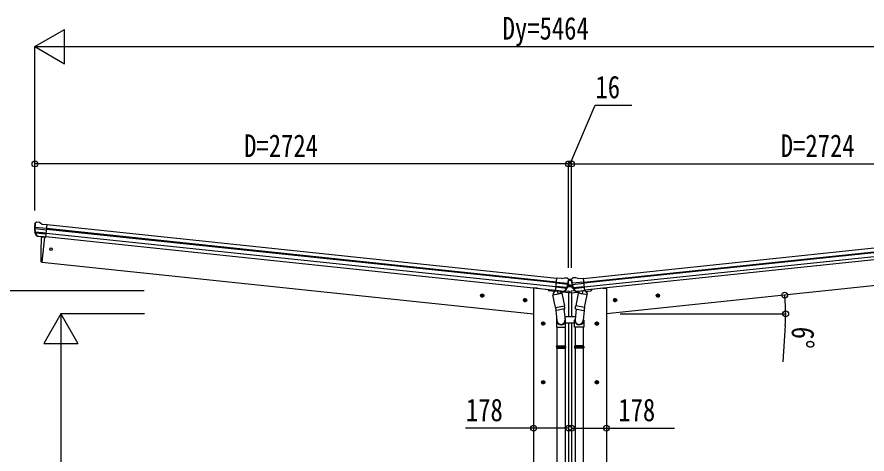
# Model space of a CAD drawing. Units: millimetres, scale not verified. Extents: x -14718 to 14718, y -10395 to 10395.
# Drawn here: x -10691 to -6351, y -3854 to -1621 of the extents above; entities that cross this region are included whole.
import ezdxf
from ezdxf.enums import TextEntityAlignment as Align

# ---------------------------------------------------------------- set-up
doc = ezdxf.new("R2010")
doc.units = ezdxf.units.MM
doc.header["$LTSCALE"] = 50
for name, color, linetype in [('0-4_YKK_13', 4, 'Continuous'), ('0-5_YKK_A1', 4, 'Continuous'), ('0-6_YKK_D', 6, 'Continuous')]:
    doc.layers.add(name, color=color, linetype=linetype)
doc.styles.add('ＭＳ ゴシック', font='')
doc.styles.get('ＭＳ ゴシック').set_extended_font_data('MS Gothic')

msp = doc.modelspace()

# ---------------------------------------------------------------- linework, layer by layer
at = {"layer": '0-4_YKK_13'}
for p, q in [((-10600.45, -2678.73), (-10600.14, -2676.88)), ((-10598.2, -2674.34), (-10599.06, -2675.04)), ((-10593.88, -2670.84), (-10598.2, -2674.34)), ((-10593.88, -2670.84), (-10593.88, -2670.84)), ((-10590.22, -2669.75), (-10590.21, -2669.75)), ((-10563.9, -2678.55), (-10537.38, -2681.34)), ((-10544.16, -2745.89), (-10537.38, -2681.34)), ((-10590.02, -2739.88), (-10600.14, -2721.62)), ((-10599.75, -2701.46), (-10540.15, -2707.72)), ((-10539.54, -2701.87), (-10599.28, -2695.59)), ((-10598.92, -2718.21), (-10541.88, -2724.21)), ((-10588.97, -2739.45), (-10598.42, -2721.15)), ((-10597.53, -2722.87), (-10542.35, -2728.67)), ((-10579.97, -2742.13), (-10587.66, -2741.32)), ((-10587.52, -2741.11), (-10544.14, -2745.67)), ((-10579.71, -2742.25), (-10579.97, -2742.13)), ((-10554.38, -2744.91), (-10579.71, -2742.25)), ((-10551.05, -2745.17), (-10564.54, -2873.55)), ((-10554.11, -2744.85), (-10554.38, -2744.91)), ((-10544.16, -2745.89), (-10554.11, -2744.85)), ((-10564.54, -2873.55), (-10566.59, -2873.27)), ((-7942.41, -3019.35), (-7935.63, -2954.8)), ((-7878.8, -2987.44), (-7938.4, -2981.18)), ((-7937.79, -2975.32), (-7878.05, -2981.6)), ((-7909.11, -2957.58), (-7935.63, -2954.8)), ((-7881.54, -2954.45), (-7881.54, -2954.45)), ((-7878.18, -2956.27), (-7878.18, -2956.27)), ((-7878.18, -2956.27), (-7874.68, -2960.59)), ((-7875.93, -2982.44), (-7875.93, -2994.86)), ((-7874.71, -2960.56), (-7874.68, -2960.32)), ((-7874.68, -2960.32), (-7860.18, -2960.32)), ((-7874.68, -2960.59), (-7873.98, -2961.45)), ((-7873.39, -2965.36), (-7873.31, -2963.49)), ((-7866.17, -2965.04), (-7865.33, -2965.04)), ((-7866.17, -2993.74), (-7865.33, -2993.74)), ((-7861.47, -2965.36), (-7861.55, -2963.49)), ((-7860.18, -2960.59), (-7860.88, -2961.45)), ((-7856.68, -2956.27), (-7860.18, -2960.59)), ((-7860.15, -2960.56), (-7860.18, -2960.32)), ((-7858.93, -2982.44), (-7858.93, -2994.86)), ((-7797.07, -2975.32), (-7856.81, -2981.6)), ((-7856.68, -2956.27), (-7856.68, -2956.27)), ((-7856.06, -2987.44), (-7796.46, -2981.18)), ((-7853.33, -2954.45), (-7853.32, -2954.45)), ((-7825.75, -2957.58), (-7799.23, -2954.8)), ((-7792.45, -3019.35), (-7799.23, -2954.8)), ((-7978.7, -3012.61), (-7978.28, -3015.78)), ((-7947.05, -3022.92), (-7973.85, -3020.1)), ((-7954.55, -3040.46), (-7909.67, -3031.32)), ((-7943.1, -3016.99), (-7954.3, -3033.91)), ((-7954.3, -3033.91), (-7953.03, -3040.15)), ((-7942.17, -3016.8), (-7943.1, -3016.99)), ((-7942.41, -3019.35), (-7932.47, -3020.39)), ((-7899.01, -3023.68), (-7942.39, -3019.12)), ((-7885.43, -3007.93), (-7940.6, -3002.13)), ((-7938.79, -3018.85), (-7940.36, -3018.69)), ((-7883.1, -3003.66), (-7940.14, -2997.66)), ((-7901.25, -3022.8), (-7938.79, -3018.85)), ((-7932.66, -3019.88), (-7929.74, -3034.23)), ((-7932.47, -3020.39), (-7932.22, -3020.51)), ((-7932.22, -3020.51), (-7906.88, -3023.17)), ((-7903.51, -3025.12), (-7928.27, -3034.87)), ((-7911.85, -3028.4), (-7911.19, -3031.63)), ((-7909.67, -3031.32), (-7896.31, -3096.98)), ((-7870.83, -3030.93), (-7908.27, -3027)), ((-7906.88, -3023.17), (-7906.61, -3023.11)), ((-7906.61, -3023.11), (-7898.92, -3023.92)), ((-7903.05, -3023.26), (-7902.9, -3023.99)), ((-7899.69, -3022.96), (-7901.25, -3022.8)), ((-7897.25, -3022.36), (-7884.2, -3006.43)), ((-7896.31, -3023), (-7882.61, -3007.25)), ((-7893.28, -3019.52), (-7874.39, -3021.51)), ((-7881.64, -3005.01), (-7876.26, -2998.82)), ((-7880.57, -3001.49), (-7877.4, -2997.84)), ((-7876.26, -2997.32), (-7874.51, -2997.32)), ((-7858.96, -2998.82), (-7876.26, -2998.82)), ((-7874.22, -2997.82), (-7875.93, -2994.86)), ((-7874.22, -2997.82), (-7860.64, -2997.82)), ((-7871.73, -3024.1), (-7870.83, -3030.93)), ((-7863.13, -3024.1), (-7864.03, -3030.93)), ((-7864.03, -3030.93), (-7826.59, -3027)), ((-7860.64, -2997.82), (-7858.93, -2994.86)), ((-7841.58, -3019.52), (-7860.47, -3021.51)), ((-7860.35, -2997.32), (-7858.96, -2997.32)), ((-7853.01, -3005.67), (-7858.96, -2998.82)), ((-7854.1, -3002.13), (-7857.83, -2997.84)), ((-7838.55, -3023), (-7852.25, -3007.25)), ((-7851.76, -3003.66), (-7794.73, -2997.66)), ((-7837.61, -3022.36), (-7850.66, -3006.43)), ((-7849.43, -3007.93), (-7794.26, -3002.13)), ((-7825.19, -3031.32), (-7838.55, -3096.98)), ((-7828.25, -3023.11), (-7835.94, -3023.92)), ((-7835.85, -3023.68), (-7792.47, -3019.12)), ((-7835.17, -3022.96), (-7833.61, -3022.8)), ((-7833.61, -3022.8), (-7796.07, -3018.85)), ((-7831.81, -3023.26), (-7831.96, -3023.99)), ((-7831.35, -3025.12), (-7806.6, -3034.87)), ((-7827.98, -3023.17), (-7828.25, -3023.11)), ((-7802.65, -3020.51), (-7827.98, -3023.17)), ((-7780.31, -3040.46), (-7825.19, -3031.32)), ((-7823.01, -3028.4), (-7823.67, -3031.63)), ((-7802.21, -3019.88), (-7805.12, -3034.23)), ((-7802.39, -3020.39), (-7802.65, -3020.51)), ((-7792.45, -3019.35), (-7802.39, -3020.39)), ((-7796.07, -3018.85), (-7794.5, -3018.69)), ((-7792.69, -3016.8), (-7791.76, -3016.99)), ((-7791.76, -3016.99), (-7780.56, -3033.91)), ((-7787.81, -3022.92), (-7761.02, -3020.1)), ((-7780.56, -3033.91), (-7781.83, -3040.15)), ((-7756.16, -3012.61), (-7756.58, -3015.78)), ((-7941.2, -3106.11), (-7954.55, -3040.46)), ((-7793.67, -3106.11), (-7780.31, -3040.46)), ((-7941.63, -3103.97), (-7934.98, -3171.72)), ((-7941.2, -3106.11), (-7896.31, -3096.98)), ((-7941.18, -3106.11), (-7938.65, -3118.58)), ((-7895.38, -3111.59), (-7936.34, -3119.92)), ((-7898.72, -3112.27), (-7893.16, -3167.99)), ((-7893.84, -3109.23), (-7896.33, -3096.98)), ((-7894.05, -3110.62), (-7894.05, -3110.62)), ((-7836.14, -3112.27), (-7841.7, -3167.99)), ((-7841.03, -3109.23), (-7838.53, -3096.98)), ((-7840.81, -3110.62), (-7840.81, -3110.62)), ((-7839.48, -3111.59), (-7798.52, -3119.92)), ((-7793.67, -3106.11), (-7838.55, -3096.98)), ((-7793.23, -3103.97), (-7799.88, -3171.72)), ((-7793.68, -3106.11), (-7796.22, -3118.58)), ((-7840.07, -3153.34), (-7894.8, -3153.34)), ((-7937.01, -3170.5), (-7937.01, -3205.15)), ((-7937.01, -3205.15), (-7891.01, -3205.15)), ((-7935.01, -3205.15), (-7935.01, -3301.89)), ((-7893.01, -3205.15), (-7893.01, -3301.89)), ((-7891.09, -3183.34), (-7843.77, -3183.34)), ((-7891.01, -3205.15), (-7891.01, -3170.8)), ((-7843.85, -3205.15), (-7843.85, -3170.8)), ((-7797.85, -3205.15), (-7843.85, -3205.15)), ((-7841.85, -3205.15), (-7841.85, -3301.89)), ((-7799.85, -3205.15), (-7799.85, -3301.89)), ((-7797.85, -3170.5), (-7797.85, -3205.15)), ((-7937.01, -3303.89), (-7936.01, -3301.89)), ((-7937.01, -3303.89), (-7891.01, -3303.89)), ((-7937.01, -3303.89), (-7937.01, -3311.89)), ((-7937.01, -3311.89), (-7891.01, -3311.89)), ((-7937.01, -3311.89), (-7936.01, -3313.89)), ((-7936.01, -3301.89), (-7892.01, -3301.89)), ((-7936.01, -3313.89), (-7892.01, -3313.89)), ((-7935.01, -3313.89), (-7935.01, -4175.58)), ((-7893.01, -3313.89), (-7893.01, -4175.58)), ((-7891.01, -3303.89), (-7892.01, -3301.89)), ((-7843.85, -3303.89), (-7842.85, -3301.89)), ((-7797.85, -3303.89), (-7843.85, -3303.89)), ((-7797.85, -3311.89), (-7843.85, -3311.89)), ((-7798.85, -3301.89), (-7842.85, -3301.89)), ((-7798.85, -3313.89), (-7842.85, -3313.89)), ((-7841.85, -3313.89), (-7841.85, -4175.58)), ((-7799.85, -3313.89), (-7799.85, -4175.58)), ((-7797.85, -3303.89), (-7798.85, -3301.89)), ((-7797.85, -3311.89), (-7798.85, -3313.89)), ((-7797.85, -3303.89), (-7797.85, -3311.89))]:
    msp.add_line(p, q, dxfattribs=at)
for points in [[(-10576.73, -2671.17), (-10576.73, -2671.17), (-10590.21, -2669.75)], [(-10563.9, -2678.55), (-10575.5, -2671.58), (-10575.5, -2671.58)], [(-7909.11, -2957.58), (-7896.31, -2953.18), (-7896.31, -2953.18)], [(-7895.02, -2953.03), (-7895.02, -2953.03), (-7881.54, -2954.45)], [(-7868.69, -2964.2), (-7869.53, -2964.2), (-7869.53, -2965.04), (-7868.69, -2965.04)], [(-7868.69, -2992.9), (-7869.53, -2992.9), (-7869.53, -2993.74), (-7868.69, -2993.74)], [(-7867.01, -2963.36), (-7867.01, -2962.52), (-7867.85, -2962.52), (-7867.85, -2963.36)], [(-7867.85, -2965.88), (-7867.85, -2966.72), (-7867.01, -2966.72), (-7867.01, -2965.88)], [(-7867.01, -2992.06), (-7867.01, -2991.22), (-7867.85, -2991.22), (-7867.85, -2992.06)], [(-7865.33, -2965.04), (-7865.33, -2964.2), (-7866.17, -2964.2)], [(-7865.33, -2993.74), (-7865.33, -2992.9), (-7866.17, -2992.9)], [(-7839.84, -2953.03), (-7839.84, -2953.03), (-7853.32, -2954.45)], [(-7825.75, -2957.58), (-7838.55, -2953.18), (-7838.55, -2953.18)], [(-7867.85, -2994.58), (-7867.85, -2995.42), (-7867.01, -2995.42), (-7867.01, -2994.58)], [(-7891.01, -3303.89), (-7891.01, -3311.89), (-7892.01, -3313.89)], [(-7843.85, -3303.89), (-7843.85, -3311.89), (-7842.85, -3313.89)]]:
    msp.add_lwpolyline(points, dxfattribs=at)
for centre, radius in [((-10517.35, -2807.22), 6.5), ((-7867.43, -2964.62), 3.5), ((-7867.43, -2993.32), 3.5)]:
    msp.add_circle(centre, radius, dxfattribs=at)
for centre, radius, start, end in [((-10399.56, -2699.85), 202, 174, 185.86084), ((-10406.9, -2700.38), 192.44, 173.42422, 178.5729), ((-10590.74, -2674.73), 5, 84.04426, 128.95574), ((-10577.05, -2674.16), 3, 59.02369, 83.97631), ((-10597.52, -2720.17), 3, 185.86084, 209), ((-10602.55, -2701.24), 2.74, 355.56588, 0.97849), ((-10599.94, -2702.8), 1.35, 82.08073, 84.8395), ((-10399.56, -2699.85), 200.2, 180.46117, 185.79991), ((-10644.55, -2693.48), 45.32, 354.35482, 357.32878), ((-10595.75, -2719.78), 3, 185.79991, 207.30889), ((-10587.4, -2738.43), 2.99, 208.99261, 254.7283), ((-9668.95, -2833.34), 900.99, 174.29312, 182.3586), ((-10566.17, -2870.3), 3, 182.36081, 262), ((-7895.34, -2956.01), 3, 84.02369, 108.97631), ((-8074.29, -2944.24), 200.2, 342.20009, 347.53883), ((-8074.29, -2944.24), 202, 342.13916, 354), ((-7882.06, -2959.42), 5, 39.04426, 83.95574), ((-7878.9, -2988.79), 1.35, 83.1605, 85.91927), ((-7876.02, -2987.81), 2.74, 167.02151, 172.43412), ((-7833.33, -2988.95), 45.32, 170.67122, 173.64518), ((-8067.22, -2946.29), 192.44, 349.4271, 354.57578), ((-7868.69, -2963.36), 0.84, 270, 0), ((-7868.69, -2965.88), 0.84, 0, 90), ((-7868.69, -2992.06), 0.84, 270, 0), ((-7868.69, -2994.58), 0.84, 0, 90), ((-7866.17, -2963.36), 0.84, 180, 270), ((-7866.17, -2965.88), 0.84, 90, 180), ((-7866.17, -2992.06), 0.84, 180, 270), ((-7866.17, -2994.58), 0.84, 90, 180), ((-7660.57, -2944.24), 202, 186, 197.86084), ((-7667.64, -2946.29), 192.44, 185.42422, 190.5729), ((-7901.53, -2988.95), 45.32, 6.35482, 9.32878), ((-7852.8, -2959.42), 5, 96.04426, 140.95574), ((-7858.84, -2987.81), 2.74, 7.56588, 12.97849), ((-7855.97, -2988.79), 1.35, 94.08073, 96.8395), ((-7660.57, -2944.24), 200.2, 192.46117, 197.79991), ((-7839.53, -2956.01), 3, 71.02369, 95.97631), ((-7973.32, -3015.13), 5, 187.5, 264), ((-7940.31, -3018.19), 0.5, 228.73754, 264), ((-7933.24, -3020.04), 0.604, 15.29405, 86.90158), ((-7928.74, -3033.95), 1.03, 195.53431, 297.46103), ((-7903.88, -3024.19), 1, 291.5, 11.5), ((-7902.56, -3023.16), 0.5, 84, 191.5), ((-7899.64, -3022.46), 0.5, 264, 299.26246), ((-7898.57, -3021.04), 2.99, 273.2717, 319.00739), ((-7886.52, -3004.53), 3, 320.69111, 342.20009), ((-7884.88, -3005.28), 3, 319, 342.13916), ((-7876.26, -2998.82), 1.5, 90, 139), ((-7874.7, -3024.49), 3, 7.5, 84), ((-7860.16, -3024.49), 3, 96, 172.5), ((-7858.96, -2998.82), 1.5, 41, 90), ((-7849.98, -3005.28), 3, 197.86084, 221), ((-7848.34, -3004.53), 3, 197.79991, 219.30889), ((-7836.29, -3021.04), 2.99, 220.99261, 266.7283), ((-7835.22, -3022.46), 0.5, 240.73754, 276), ((-7832.3, -3023.16), 0.5, 348.5, 96), ((-7830.98, -3024.19), 1, 168.5, 248.5), ((-7806.12, -3033.95), 1.03, 242.53897, 344.46569), ((-7801.62, -3020.04), 0.604, 93.09842, 164.70595), ((-7794.56, -3018.19), 0.5, 276, 311.26246), ((-7761.54, -3015.13), 5, 276, 352.5), ((-7936.74, -3117.96), 2, 198.03157, 281.5), ((-7895.78, -3109.63), 2, 281.5, 330.09038), ((-7895.74, -3109.65), 1.95, 330.02234, 12.45983), ((-7839.12, -3109.65), 1.95, 167.54017, 209.97766), ((-7839.08, -3109.63), 2, 209.90962, 258.5), ((-7798.12, -3117.96), 2, 258.5, 341.96843), ((-7921.01, -3170.8), 30, 0, 2.54858), ((-7813.85, -3170.8), 30, 177.45142, 180)]:
    msp.add_arc(centre, radius, start, end, dxfattribs=at)
for centre, major_axis, ratio, start_param, end_param in [((-10597.18, -2677.37), (2.34, 1.9), 0.995767, 1.5707963, 2.2972137), ((-10592.8, -2673.82), (-5.88, -1.31), 0.24881, 5.8190815, 5.8226003), ((-10598.19, -2678.34), (0.87, 5.91), 0.020485, 4.7140547, 5.6117533), ((-10401.87, -2721.8), (20.92, 199.05), 0.994373, 1.5554317, 1.5718064), ((-10589.64, -2737.87), (-1.08, 3.13), 0.040856, 4.1415604, 4.1696818), ((-10587.2, -2738.13), (0.11, 3), 0.642905, 2.0792573, 3.037247), ((-10587.27, -2738.23), (-3.53, -2.11), 0.650902, 0.9542299, 1.0270405), ((-10587.34, -2738.33), (-1.66, -2.51), 0.997631, 0.3902369, 0.4789948), ((-8076.59, -2966.19), (20.92, 199.05), 0.994373, 4.7113789, 4.7277536), ((-7875.52, -2964.5), (0.38, 5.97), 0.020485, 0.671432, 1.5691306), ((-7879.86, -2958.96), (5.48, -2.51), 0.24881, 0.460585, 0.4641038), ((-7876.31, -2963.34), (-1.9, 2.34), 0.995767, 3.9859716, 4.712389), ((-7858.55, -2963.34), (1.9, 2.34), 0.995767, 1.5707963, 2.2972137), ((-7855, -2958.96), (-5.48, -2.51), 0.24881, 5.8190815, 5.8226003), ((-7859.34, -2964.5), (-0.38, 5.97), 0.020485, 4.7140547, 5.6117533), ((-7658.27, -2966.19), (-20.92, 199.05), 0.994373, 1.5554317, 1.5718064), ((-7898.7, -3020.7), (0.51, 2.96), 0.642905, 3.2459383, 4.203928), ((-7898.61, -3020.93), (1.1, -2.8), 0.997631, 5.8041905, 5.8929484), ((-7898.66, -3020.81), (3.02, -2.79), 0.650902, 5.2561448, 5.3289554), ((-7896.27, -3020.96), (1.71, 2.84), 0.040856, 2.1135035, 2.1416249), ((-7838.59, -3020.96), (-1.71, 2.84), 0.040856, 4.1415604, 4.1696818), ((-7836.16, -3020.7), (-0.51, 2.96), 0.642905, 2.0792573, 3.037247), ((-7836.2, -3020.81), (-3.02, -2.79), 0.650902, 0.9542299, 1.0270405), ((-7836.25, -3020.93), (-1.1, -2.8), 0.997631, 0.3902369, 0.4789948), ((-7914.01, -3170.5), (-23, 0), 0.996195, 5.9588909, 9.9444346), ((-7914.01, -3170.5), (-21, 0), 0.996195, 0.0583862, 3.2616355), ((-7820.85, -3170.5), (23, 0), 0.996195, 2.621936, 6.6074797), ((-7820.85, -3170.5), (21, 0), 0.996195, 3.0215498, 6.2247991)]:
    msp.add_ellipse(centre, major_axis=major_axis, ratio=ratio, start_param=start_param, end_param=end_param, dxfattribs=at)
at = {"layer": '0-5_YKK_A1'}
for p, q in [((-7935.84, -2956.79), (-10537.59, -2683.33)), ((-7799.02, -2956.79), (-5197.27, -2683.33)), ((-7940.35, -2999.72), (-10542.1, -2726.26)), ((-7938.25, -2979.86), (-10540.01, -2706.4)), ((-7937.82, -2975.68), (-10539.57, -2702.23)), ((-7797.04, -2975.68), (-5195.29, -2702.23)), ((-7796.61, -2979.86), (-5194.85, -2706.4)), ((-7794.51, -2999.72), (-5192.76, -2726.26)), ((-10543.86, -2743), (-7942.11, -3016.46)), ((-5191, -2743), (-7792.75, -3016.46)), ((-8322.07, -3040.22), (-8315.21, -3037.16)), ((-8317.04, -3054.57), (-8314.95, -3034.68)), ((-8315.21, -3037.16), (-8309.14, -3041.58)), ((-8053.31, -3007), (-8053.31, -5887.5)), ((-8034.31, -3007), (-8053.31, -3007)), ((-8034.31, -3007), (-7978.67, -3012.85)), ((-7875.31, -3030.46), (-7875.31, -3153.34)), ((-7859.55, -3030.46), (-7859.55, -3153.34)), ((-7700.55, -3007), (-7756.2, -3012.85)), ((-7700.55, -3007), (-7681.55, -3007)), ((-7681.55, -3007), (-7681.55, -5887.5)), ((-7419.65, -3037.16), (-7425.72, -3041.58)), ((-7417.82, -3054.57), (-7419.91, -3034.68)), ((-7412.79, -3040.22), (-7419.65, -3037.16)), ((-8325.94, -3043.58), (-8306.05, -3045.67)), ((-8309.93, -3049.04), (-8316.78, -3052.09)), ((-8309.14, -3041.58), (-8309.93, -3049.04)), ((-8107.16, -3066.58), (-8087.27, -3068.67)), ((-8103.28, -3063.21), (-8096.43, -3060.16)), ((-8098.26, -3077.57), (-8096.17, -3057.68)), ((-8091.14, -3072.04), (-8098, -3075.09)), ((-8096.43, -3060.16), (-8090.36, -3064.57)), ((-8090.36, -3064.57), (-8091.14, -3072.04)), ((-7627.7, -3066.58), (-7647.59, -3068.67)), ((-7638.43, -3060.16), (-7644.51, -3064.57)), ((-7644.51, -3064.57), (-7643.72, -3072.04)), ((-7643.72, -3072.04), (-7636.86, -3075.09)), ((-7636.6, -3077.57), (-7638.69, -3057.68)), ((-7631.58, -3063.21), (-7638.43, -3060.16)), ((-7408.92, -3043.58), (-7428.81, -3045.67)), ((-7425.72, -3041.58), (-7424.93, -3049.04)), ((-7424.93, -3049.04), (-7418.08, -3052.09)), ((-8014.27, -3187.5), (-7994.27, -3187.5)), ((-8010.77, -3183.75), (-8004.27, -3179.99)), ((-8004.27, -3197.5), (-8004.27, -3177.5)), ((-8004.27, -3179.99), (-7997.77, -3183.75)), ((-7997.77, -3191.25), (-8004.27, -3195.01)), ((-7997.77, -3183.75), (-7997.77, -3191.25)), ((-7875.31, -3183.34), (-7875.31, -5887.5)), ((-7859.55, -3183.34), (-7859.55, -5887.5)), ((-7720.59, -3187.5), (-7740.59, -3187.5)), ((-7730.59, -3179.99), (-7737.09, -3183.75)), ((-7737.09, -3183.75), (-7737.09, -3191.25)), ((-7737.09, -3191.25), (-7730.59, -3195.01)), ((-7730.59, -3197.5), (-7730.59, -3177.5)), ((-7724.09, -3183.75), (-7730.59, -3179.99)), ((-8014.24, -3487.56), (-7994.24, -3487.56)), ((-8010.74, -3483.81), (-8004.24, -3480.05)), ((-8004.24, -3497.56), (-8004.24, -3477.56)), ((-8004.24, -3480.05), (-7997.74, -3483.81)), ((-7997.74, -3491.31), (-8004.24, -3495.06)), ((-7997.74, -3483.81), (-7997.74, -3491.31)), ((-7720.62, -3487.56), (-7740.62, -3487.56)), ((-7730.62, -3480.05), (-7737.12, -3483.81)), ((-7737.12, -3483.81), (-7737.12, -3491.31)), ((-7737.12, -3491.31), (-7730.62, -3495.06)), ((-7730.62, -3497.56), (-7730.62, -3477.56)), ((-7724.12, -3483.81), (-7730.62, -3480.05))]:
    msp.add_line(p, q, dxfattribs=at)
for points in [[(-10551.05, -2745.17), (-10564.54, -2873.55), (-8053.31, -3137.5)], [(-5183.82, -2745.17), (-5170.32, -2873.55), (-7681.55, -3137.5)], [(-8316.78, -3052.09), (-8322.86, -3047.68), (-8322.07, -3040.22)], [(-8098, -3075.09), (-8104.07, -3070.68), (-8103.28, -3063.21)], [(-7636.86, -3075.09), (-7630.79, -3070.68), (-7631.58, -3063.21)], [(-7418.08, -3052.09), (-7412.01, -3047.68), (-7412.79, -3040.22)], [(-8004.27, -3195.01), (-8010.77, -3191.25), (-8010.77, -3183.75)], [(-7730.59, -3195.01), (-7724.09, -3191.25), (-7724.09, -3183.75)], [(-8004.24, -3495.06), (-8010.74, -3491.31), (-8010.74, -3483.81)], [(-7730.62, -3495.06), (-7724.12, -3491.31), (-7724.12, -3483.81)]]:
    msp.add_lwpolyline(points, dxfattribs=at)
for centre, radius in [((-8316, -3044.63), 8.5), ((-8316, -3044.63), 7.7), ((-7418.86, -3044.63), 8.5), ((-7418.86, -3044.63), 7.7), ((-8316, -3044.63), 6.5), ((-8097.21, -3067.62), 8.5), ((-8097.21, -3067.62), 7.7), ((-8097.21, -3067.62), 6.5), ((-7637.65, -3067.62), 8.5), ((-7637.65, -3067.62), 7.7), ((-7637.65, -3067.62), 6.5), ((-7418.86, -3044.63), 6.5), ((-8004.27, -3187.5), 8.5), ((-8004.27, -3187.5), 7.7), ((-8004.27, -3187.5), 6.5), ((-7730.59, -3187.5), 8.5), ((-7730.59, -3187.5), 7.7), ((-7730.59, -3187.5), 6.5), ((-8004.24, -3487.56), 8.5), ((-8004.24, -3487.56), 7.7), ((-8004.24, -3487.56), 6.5), ((-7730.62, -3487.56), 8.5), ((-7730.62, -3487.56), 7.7), ((-7730.62, -3487.56), 6.5)]:
    msp.add_circle(centre, radius, dxfattribs=at)
at = {"layer": '0-6_YKK_D'}
for p, q in [((-10599.48, -1771.74), (-10447.92, -1684.24)), ((-10447.92, -1859.24), (-10447.92, -1684.24)), ((-10599.48, -2607.91), (-10599.48, -1770.74)), ((-10599.48, -1771.74), (-10447.92, -1859.24)), ((-10599.48, -1771.74), (-10296.37, -1771.74)), ((-10424.48, -1771.74), (-5310.38, -1771.74)), ((-10599.48, -2608.91), (-10599.48, -2370.74)), ((-7875.43, -2371.74), (-10599.48, -2371.74)), ((-7875.43, -2902.81), (-7875.43, -2370.74)), ((-7875.43, -2901.81), (-7875.43, -2370.74)), ((-7875.43, -2371.74), (-7859.43, -2371.74)), ((-7859.43, -2902.81), (-7859.43, -2370.74)), ((-7859.43, -2901.81), (-7859.43, -2370.74)), ((-7859.43, -2371.74), (-5135.38, -2371.74)), ((-10042, -3019.3), (-11368.43, -3019.3)), ((-10467.43, -3137.5), (-10554.93, -3289.05)), ((-10040.31, -3137.5), (-10468.43, -3137.5)), ((-10467.43, -3137.5), (-10379.93, -3289.05)), ((-10467.43, -3137.5), (-10467.43, -3440.61)), ((-7610.92, -3137.89), (-6765.43, -3137.89)), ((-6768.36, -3197.36), (-6780.45, -3383.77)), ((-10554.93, -3289.05), (-10379.93, -3289.05)), ((-10467.43, -3312.5), (-10467.43, -5162.5))]:
    msp.add_line(p, q, dxfattribs=at)
for points in [[(-7867.43, -2371.74), (-7738.61, -2071.74), (-7551.81, -2071.74)], [(-7875.27, -3722.05), (-8053.27, -3722.05), (-8400.37, -3722.05)], [(-7859.59, -3722.05), (-7681.59, -3722.05), (-7334.49, -3722.05)]]:
    msp.add_lwpolyline(points, dxfattribs=at)
for centre in [(-10599.48, -2371.74), (-7875.43, -2371.74), (-7859.43, -2371.74), (-6771.47, -3041.84), (-6766.43, -3137.89), (-8053.27, -3722.05), (-7875.27, -3722.05), (-7859.59, -3722.05), (-7681.59, -3722.05)]:
    msp.add_circle(centre, 14.88, dxfattribs=at)
for start, end in [(360, 6), (356.28919, 360)]:
    msp.add_arc((-7685.29, -3137.89), 918.85, start, end, dxfattribs=at)

# ---------------------------------------------------------------- texts
at = {"layer": '0-6_YKK_D', "style": 'ＭＳ ゴシック', "width": 0.8}
for s, p in [('Dy=5464', (-8211.83, -1770.74)), ('16', (-7737.61, -2070.74)), ('D=2724', (-9531.45, -2370.74)), ('D=2724', (-6791.41, -2370.74)), ('178', (-8399.37, -3721.05)), ('178', (-7621.09, -3721.05))]:
    msp.add_text(s, height=115.5, dxfattribs=at).set_placement(p, align=Align.BOTTOM_LEFT)
msp.add_text('6°', height=115.5, rotation=266.289, dxfattribs=at).set_placement((-6767.43, -3198.42), align=Align.BOTTOM_LEFT)

doc.saveas('drawing.dxf')
